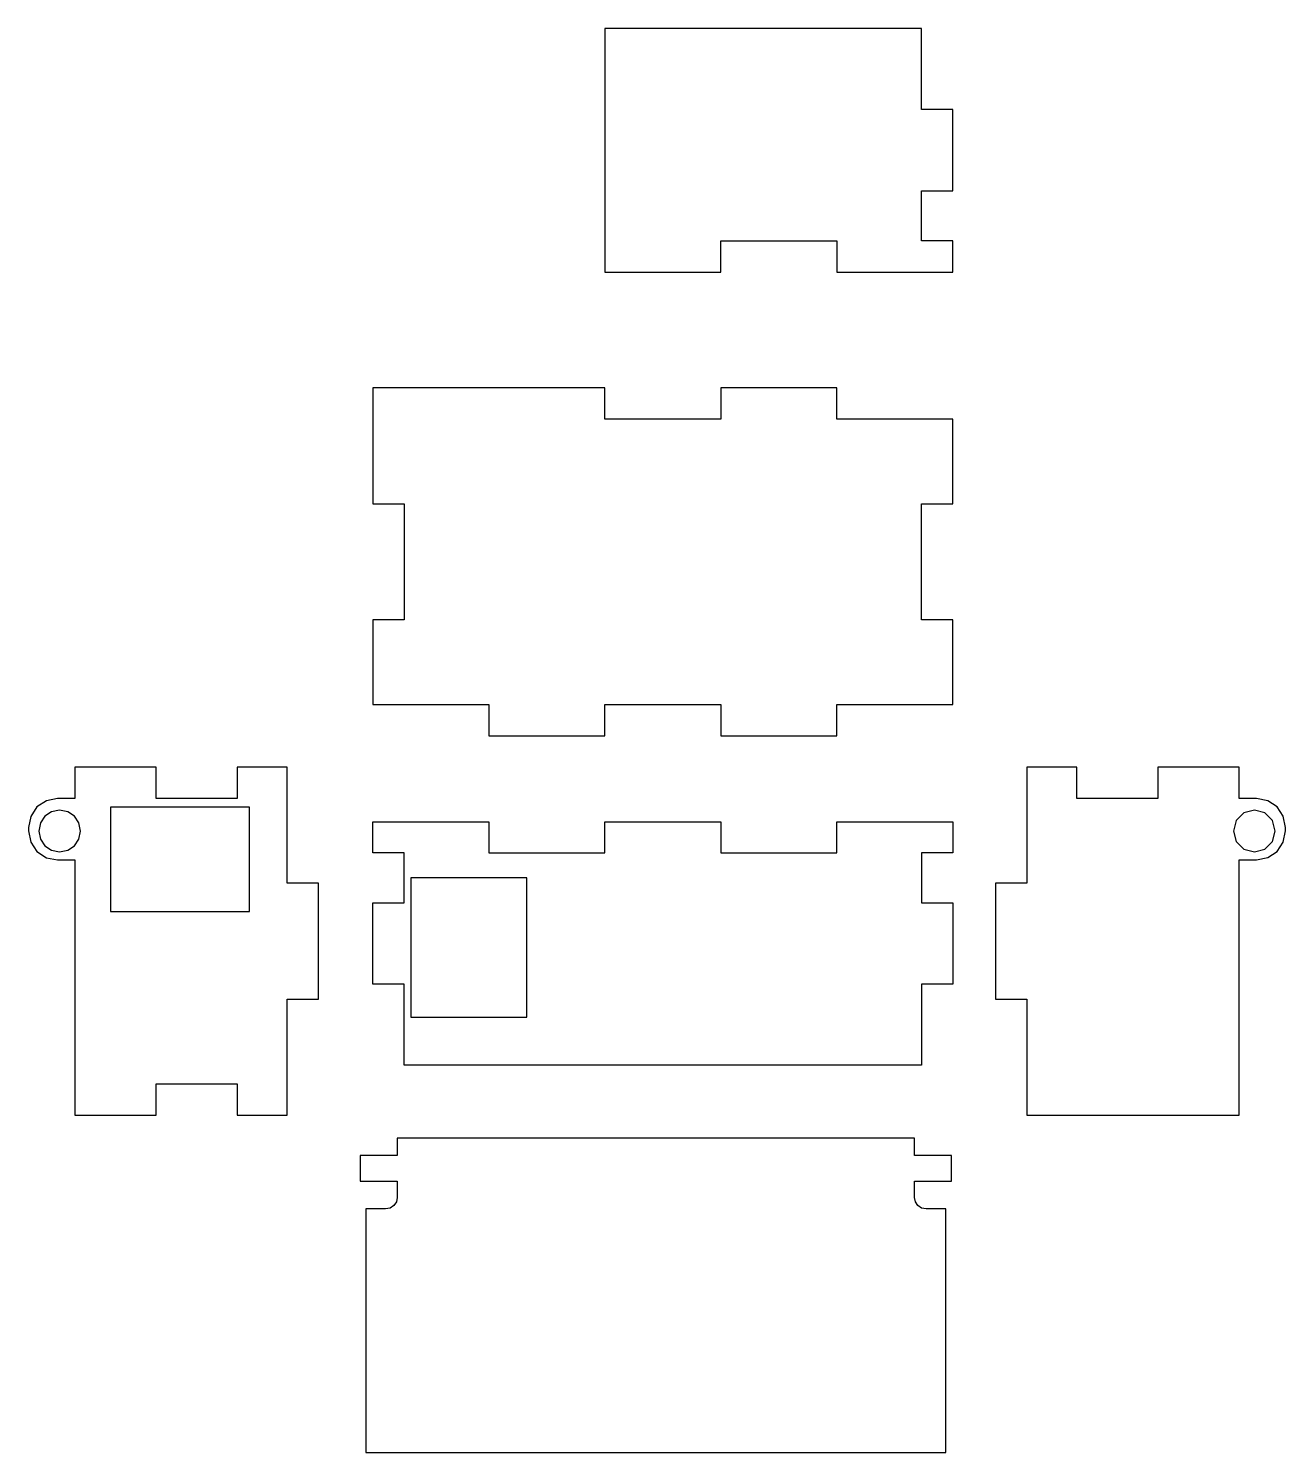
# Model space of a CAD drawing. Extents: x -1 to 120, y 39 to 298.
# Drawn here: x 11.3 to 119.7, y 39.2 to 162 of the extents above.
import ezdxf

# ---------------------------------------------------------------- set-up
doc = ezdxf.new("R2010")
doc.units = 0

msp = doc.modelspace()

# ---------------------------------------------------------------- linework, layer by layer
for p, q in [((61.0104, 162.005), (61.0104, 141.005)), ((88.3104, 162.005), (61.0104, 162.005)), ((88.3104, 155.005), (88.3104, 162.005)), ((91.0104, 155.005), (88.3104, 155.005)), ((91.0104, 148.005), (91.0104, 155.005)), ((88.3104, 143.705), (88.3104, 148.005)), ((88.3104, 148.005), (91.0104, 148.005)), ((71.0104, 141.005), (71.0104, 143.705)), ((71.0104, 143.705), (81.0104, 143.705)), ((81.0104, 143.705), (81.0104, 141.005)), ((91.0104, 143.705), (88.3104, 143.705)), ((91.0104, 141.005), (91.0104, 143.705)), ((61.0104, 141.005), (71.0104, 141.005)), ((81.0104, 141.005), (91.0104, 141.005)), ((61.0104, 131.005), (41.0105, 131.005)), ((41.0105, 131.005), (41.0105, 121.005)), ((61.0104, 128.305), (61.0104, 131.005)), ((81.0104, 131.005), (71.0104, 131.005)), ((71.0104, 131.005), (71.0104, 128.305)), ((81.0104, 128.305), (81.0104, 131.005)), ((71.0104, 128.305), (61.0104, 128.305)), ((91.0104, 128.305), (81.0104, 128.305)), ((91.0104, 121.005), (91.0104, 128.305)), ((41.0105, 121.005), (43.7105, 121.005)), ((43.7105, 121.005), (43.7105, 111.005)), ((88.3104, 111.005), (88.3104, 121.005)), ((88.3104, 121.005), (91.0104, 121.005)), ((43.7105, 111.005), (41.0105, 111.005)), ((41.0105, 111.005), (41.0105, 103.706)), ((91.0104, 111.005), (88.3104, 111.005)), ((91.0104, 103.706), (91.0104, 111.005)), ((41.0105, 103.706), (51.0105, 103.706)), ((51.0105, 103.706), (51.0105, 101.006)), ((61.0104, 101.006), (61.0104, 103.706)), ((61.0104, 103.706), (71.0104, 103.706)), ((71.0104, 103.706), (71.0104, 101.006)), ((81.0104, 101.006), (81.0104, 103.706)), ((81.0104, 103.706), (91.0104, 103.706)), ((51.0105, 101.006), (61.0104, 101.006)), ((71.0104, 101.006), (81.0104, 101.006)), ((22.3105, 98.3055), (15.3105, 98.3055)), ((15.3105, 98.3055), (15.3105, 95.6055)), ((22.3105, 95.6055), (22.3105, 98.3055)), ((33.6105, 98.3055), (29.3105, 98.3055)), ((29.3105, 98.3055), (29.3105, 95.6055)), ((33.6105, 88.3055), (33.6105, 98.3055)), ((101.71, 98.3055), (97.4104, 98.3055)), ((97.4104, 98.3055), (97.4104, 88.3055)), ((101.71, 95.6055), (101.71, 98.3055)), ((115.71, 98.3055), (108.71, 98.3055)), ((108.71, 98.3055), (108.71, 95.6055)), ((115.71, 95.6055), (115.71, 98.3055)), ((12.042733, 94.873267), (11.500801, 94.062209)), ((12.853791, 95.415199), (12.042733, 94.873267)), ((13.8105, 95.6055), (12.853791, 95.415199)), ((13.9952, 94.5956), (13.294559, 94.454147)), ((15.3105, 95.6055), (13.8105, 95.6055)), ((14.695841, 94.454147), (13.9952, 94.5956)), ((18.3728, 94.8496), (18.3728, 85.8496)), ((30.3728, 94.8496), (18.3728, 94.8496)), ((29.3105, 95.6055), (22.3105, 95.6055)), ((30.3728, 85.8496), (30.3728, 94.8496)), ((108.71, 95.6055), (101.71, 95.6055)), ((117.21001, 95.6055), (115.71, 95.6055)), ((117.026, 94.5956), (116.126, 94.354446)), ((117.926, 94.354446), (117.026, 94.5956)), ((118.18312, 95.409035), (117.21001, 95.6055)), ((118.97777, 94.873263), (118.18312, 95.409035)), ((119.513539, 94.07861), (118.97777, 94.873263)), ((11.500801, 94.062209), (11.3105, 93.1055)), ((12.336653, 93.496241), (12.1952, 92.7956)), ((12.722408, 94.068392), (12.336653, 93.496241)), ((13.294559, 94.454147), (12.722408, 94.068392)), ((15.267992, 94.068392), (14.695841, 94.454147)), ((15.653747, 93.496241), (15.267992, 94.068392)), ((15.7952, 92.7956), (15.653747, 93.496241)), ((41.0105, 90.9055), (41.0105, 93.6055)), ((41.0105, 93.6055), (51.0105, 93.6055)), ((51.0105, 93.6055), (51.0105, 90.9055)), ((61.0104, 90.9055), (61.0104, 93.6055)), ((61.0104, 93.6055), (71.0104, 93.6055)), ((71.0104, 93.6055), (71.0104, 90.9055)), ((81.0104, 90.9055), (81.0104, 93.6055)), ((81.0104, 93.6055), (91.0104, 93.6055)), ((91.0104, 93.6055), (91.0104, 90.9055)), ((115.467154, 93.6956), (115.226, 92.7956)), ((116.126, 94.354446), (115.467154, 93.6956)), ((118.584846, 93.6956), (117.926, 94.354446)), ((118.826, 92.7956), (118.584846, 93.6956)), ((119.71, 93.1055), (119.513539, 94.07861)), ((11.3105, 93.1055), (11.3105, 92.8055)), ((11.3105, 92.8055), (11.500801, 91.848791)), ((12.1952, 92.7956), (12.336653, 92.094959)), ((15.653747, 92.094959), (15.7952, 92.7956)), ((15.7952, 92.7956), (15.7952, 92.7956)), ((115.226, 92.7956), (115.467154, 91.8956)), ((118.584846, 91.8956), (118.826, 92.7956)), ((118.826, 92.7956), (118.826, 92.7956)), ((119.513529, 91.83239), (119.70999, 92.8055)), ((119.70999, 92.8055), (119.71, 93.1055)), ((11.500801, 91.848791), (12.042733, 91.037733)), ((12.042733, 91.037733), (12.853791, 90.495801)), ((12.336653, 92.094959), (12.722408, 91.522808)), ((12.722408, 91.522808), (13.294559, 91.137053)), ((13.294559, 91.137053), (13.9952, 90.9956)), ((13.9952, 90.9956), (14.695841, 91.137053)), ((14.695841, 91.137053), (15.267992, 91.522808)), ((15.267992, 91.522808), (15.653747, 92.094959)), ((43.7105, 90.9055), (41.0105, 90.9055)), ((43.7105, 86.6055), (43.7105, 90.9055)), ((51.0105, 90.9055), (61.0104, 90.9055)), ((71.0104, 90.9055), (81.0104, 90.9055)), ((91.0104, 90.9055), (88.3104, 90.9055)), ((88.3104, 90.9055), (88.3104, 86.6055)), ((115.467154, 91.8956), (116.126, 91.236754)), ((116.126, 91.236754), (117.026, 90.9956)), ((117.026, 90.9956), (117.926, 91.236754)), ((117.926, 91.236754), (118.584846, 91.8956)), ((118.18311, 90.501965), (118.97776, 91.037737)), ((118.97776, 91.037737), (119.513529, 91.83239)), ((12.853791, 90.495801), (13.8105, 90.3055)), ((13.8105, 90.3055), (15.3105, 90.3055)), ((15.3105, 90.3055), (15.3105, 68.3055)), ((115.71, 68.3055), (115.71, 90.3055)), ((115.71, 90.3055), (117.21, 90.3055)), ((117.21, 90.3055), (118.18311, 90.501965)), ((44.2844, 88.7555), (44.2844, 76.7555)), ((54.2844, 88.7555), (44.2844, 88.7555)), ((54.2844, 76.7555), (54.2844, 88.7555)), ((36.3105, 88.3055), (33.6105, 88.3055)), ((36.3105, 78.3055), (36.3105, 88.3055)), ((97.4104, 88.3055), (94.7104, 88.3055)), ((94.7104, 88.3055), (94.7104, 78.3055)), ((41.0105, 86.6055), (43.7105, 86.6055)), ((41.0105, 79.6055), (41.0105, 86.6055)), ((88.3104, 86.6055), (91.0104, 86.6055)), ((91.0104, 86.6055), (91.0104, 79.6055)), ((18.3728, 85.8496), (30.3728, 85.8496)), ((43.7105, 79.6055), (41.0105, 79.6055)), ((43.7105, 72.6055), (43.7105, 79.6055)), ((91.0104, 79.6055), (88.3104, 79.6055)), ((88.3104, 79.6055), (88.3104, 72.6055)), ((33.6105, 68.3055), (33.6105, 78.3055)), ((33.6105, 78.3055), (36.3105, 78.3055)), ((94.7104, 78.3055), (97.4104, 78.3055)), ((97.4104, 78.3055), (97.4104, 68.3055)), ((44.2844, 76.7555), (54.2844, 76.7555)), ((88.3104, 72.6055), (43.7105, 72.6055)), ((22.3105, 68.3055), (22.3105, 71.0055)), ((22.3105, 71.0055), (29.3105, 71.0055)), ((29.3105, 71.0055), (29.3105, 68.3055)), ((15.3105, 68.3055), (22.3105, 68.3055)), ((29.3105, 68.3055), (33.6105, 68.3055)), ((97.4104, 68.3055), (115.71, 68.3055)), ((87.7104, 66.3055), (43.1105, 66.3055)), ((43.1105, 66.3055), (43.1105, 64.8115)), ((87.7104, 66.3055), (43.1105, 66.3055)), ((43.1105, 66.3055), (43.1105, 64.8115)), ((87.7104, 64.8115), (87.7104, 66.3055)), ((87.7104, 64.8115), (87.7104, 66.3055)), ((43.1105, 64.8115), (39.9174, 64.8115)), ((39.9174, 64.8115), (39.9174, 62.6115)), ((43.1105, 64.8115), (39.9174, 64.8115)), ((39.9174, 64.8115), (39.9174, 62.6115)), ((90.9035, 64.8115), (87.7104, 64.8115)), ((90.9035, 64.8115), (87.7104, 64.8115)), ((90.9035, 62.6115), (90.9035, 64.8115)), ((90.9035, 62.6115), (90.9035, 64.8115)), ((39.9174, 62.6115), (43.1105, 62.6115)), ((39.9174, 62.6115), (43.1105, 62.6115)), ((43.1105, 62.6115), (43.1105, 61.2055)), ((43.1105, 62.6115), (43.1105, 61.2056)), ((87.710409, 61.205594), (87.7104, 62.6115)), ((87.7104, 62.6115), (90.9035, 62.6115)), ((87.7104, 62.6115), (90.9035, 62.6115)), ((87.710409, 61.205599), (87.7104, 62.6115)), ((42.11048, 60.205601), (40.4105, 60.2056)), ((42.11048, 60.205506), (40.4105, 60.2056)), ((40.4105, 60.2056), (40.4105, 39.2056)), ((40.4105, 60.2056), (40.4105, 39.2056)), ((42.493169, 60.281715), (42.11048, 60.205601)), ((42.493168, 60.28162), (42.11048, 60.205506)), ((42.817598, 60.49839), (42.493168, 60.28162)), ((42.8176, 60.498487), (42.493169, 60.281715)), ((43.034376, 60.822814), (42.817598, 60.49839)), ((43.034378, 60.822912), (42.8176, 60.498487)), ((43.1105, 61.2055), (43.034376, 60.822814)), ((43.1105, 61.2056), (43.034378, 60.822912)), ((87.788993, 60.816356), (87.710409, 61.205599)), ((87.788995, 60.816353), (87.710409, 61.205594)), ((88.003299, 60.498496), (87.788993, 60.816356)), ((88.003301, 60.498494), (87.788995, 60.816353)), ((88.321158, 60.284187), (88.003299, 60.498496)), ((88.321159, 60.284187), (88.003301, 60.498494)), ((88.7104, 60.2056), (88.321158, 60.284187)), ((88.7104, 60.2056), (88.321159, 60.284187)), ((90.4104, 60.2056), (88.7104, 60.2056)), ((90.4104, 60.2056), (88.7104, 60.2056)), ((90.4104, 39.2056), (90.4104, 60.2056)), ((90.4104, 39.2056), (90.4104, 60.2056)), ((40.4105, 39.2056), (90.4104, 39.2056)), ((40.4105, 39.2056), (90.4104, 39.2056))]:
    msp.add_line(p, q)

doc.saveas('drawing.dxf')
